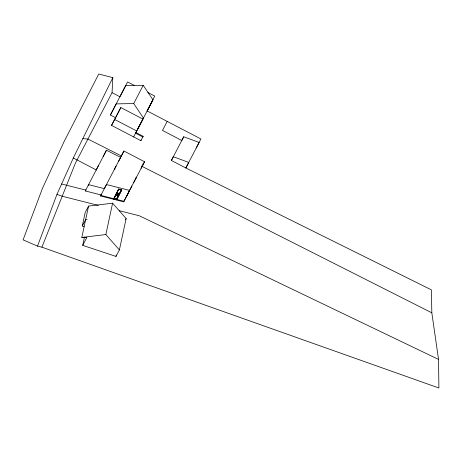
<?xml version="1.0" encoding="UTF-8"?>
<svg xmlns="http://www.w3.org/2000/svg" width="462" height="462" viewBox="0 0 462 462"><rect width="100%" height="100%" fill="white"/><g stroke="black" fill="none" stroke-linecap="round" stroke-linejoin="round"><path stroke-width="0.69" d="M41.909 247.182L75.381 163.19L112.052 92.66L112.826 77.662L98.764 74.001L63.958 141.846L42.544 188.15L23.1 239.847L37.509 246.113L41.909 247.182L438.9 387.999L438.542 359.413L431.826 312.826L431.416 289.876L185.84 167.983L171.402 160.458L183.726 136.775L199.134 142.446L196.223 148.013M118.636 189.31L121.737 190.096L116.69 199.746L113.594 198.96L118.676 188.9M113.779 198.273L113.739 198.677L100.808 195.403M116.69 199.746L121.772 189.686M116.874 199.058L116.834 199.463L123.966 201.27M84.124 226.605L82.288 225.993L85.17 212.584L88.565 206.087L112.595 203.188L126.126 218.566L119.381 249.93L115.985 256.422L82.715 245.368L84.5 237.087M82.715 245.368L86.873 237.422L81.82 237.451L88.565 206.087M119.381 249.93L105.85 234.546L112.595 203.188M115.985 256.422L116.285 255.03M37.509 246.113L56.959 194.387L73.498 157.617L112.826 77.662M171.402 160.458L173.342 156.745L188.75 162.416L185.84 167.983L200.924 138.97L147.135 110.944L154.764 96.09L147.817 92.469M133.633 136.914L142.931 119.086L120.836 107.571L115.54 117.695L110.395 115.015L127.593 81.936L134.546 85.557M135.92 132.536L143.139 136.302L140.852 140.673L111.538 125.398L115.54 117.695M101.051 194.941L85.285 190.945L85.736 190.09M88.19 185.395L106.479 150.225L120.605 157.363M137.636 129.21L143.457 118.076L133.714 103.557L143.214 85.291L125.71 85.614L119.895 96.749L112.052 92.66M100.52 195.963L106.485 184.552L129.637 190.419L123.672 201.83L100.52 195.963L101.34 194.381M123.672 201.83L144.542 161.752L123.926 151.01L104.348 188.635L88.583 184.638L85.285 190.945M143.214 85.291L152.951 99.809L135.574 133.2L142.793 136.966L143.139 136.302M140.852 140.673L141.199 140.009M167.192 121.396L162.491 130.434L181.785 140.488L183.726 136.775M111.538 125.398L120.836 107.571M110.395 115.015L116.216 103.881L133.714 103.557M96.217 169.924L98.672 165.229M103.182 156.531L106.479 150.225M82.288 225.993L85.684 219.502L87.127 219.49M118.393 161.625L120.039 158.472L120.501 158.709M120.784 157.011L123.926 151.01M116.129 165.997L114.478 169.15L114.94 169.392M147.135 110.944L152.951 99.809M113.594 198.96L118.78 189.033M116.574 199.295L118.613 195.397L115.823 194.693M136.544 177.102L133.587 182.756L133.125 182.513M141.089 168.359L144.542 161.752M125.508 219.75L126.126 218.566M81.82 237.451L105.85 234.546M82.831 138.64L87.936 139.045L121.425 155.965M119.479 189.212L121.57 189.743L119.537 193.636L116.747 192.931M116.54 192.983L119.641 193.769M116.153 193.728L119.254 194.508M116.262 193.855L119.052 194.566L118.659 195.305L115.87 194.6M61.642 183.986L86.14 190.194M113.629 198.55L116.73 199.336M98.36 205.399L62.208 196.24L56.959 194.387M119.213 210.684L139.374 215.794L438.542 359.413M141.384 166.054L431.826 312.826M114.64 119.462L136.735 130.977M142.845 163.883L143.307 164.12M141.193 167.036L141.655 167.279M135.493 177.991L135.955 178.228M133.275 182.236L133.737 182.478M131.335 186.019L131.797 186.255L130.145 189.414L129.683 189.172M73.308 157.987L96.414 170.028M128.655 191.135L129.117 191.378L126.755 195.905L126.293 195.663M116.366 193.988L116.078 194.548L118.555 195.172L118.844 194.618L116.366 193.988M118.89 189.166L116.95 192.879L119.427 193.503L121.367 189.795L118.89 189.166M116.037 194.958L114.195 198.481L116.36 199.03L118.208 195.507L116.037 194.958"/></g></svg>
